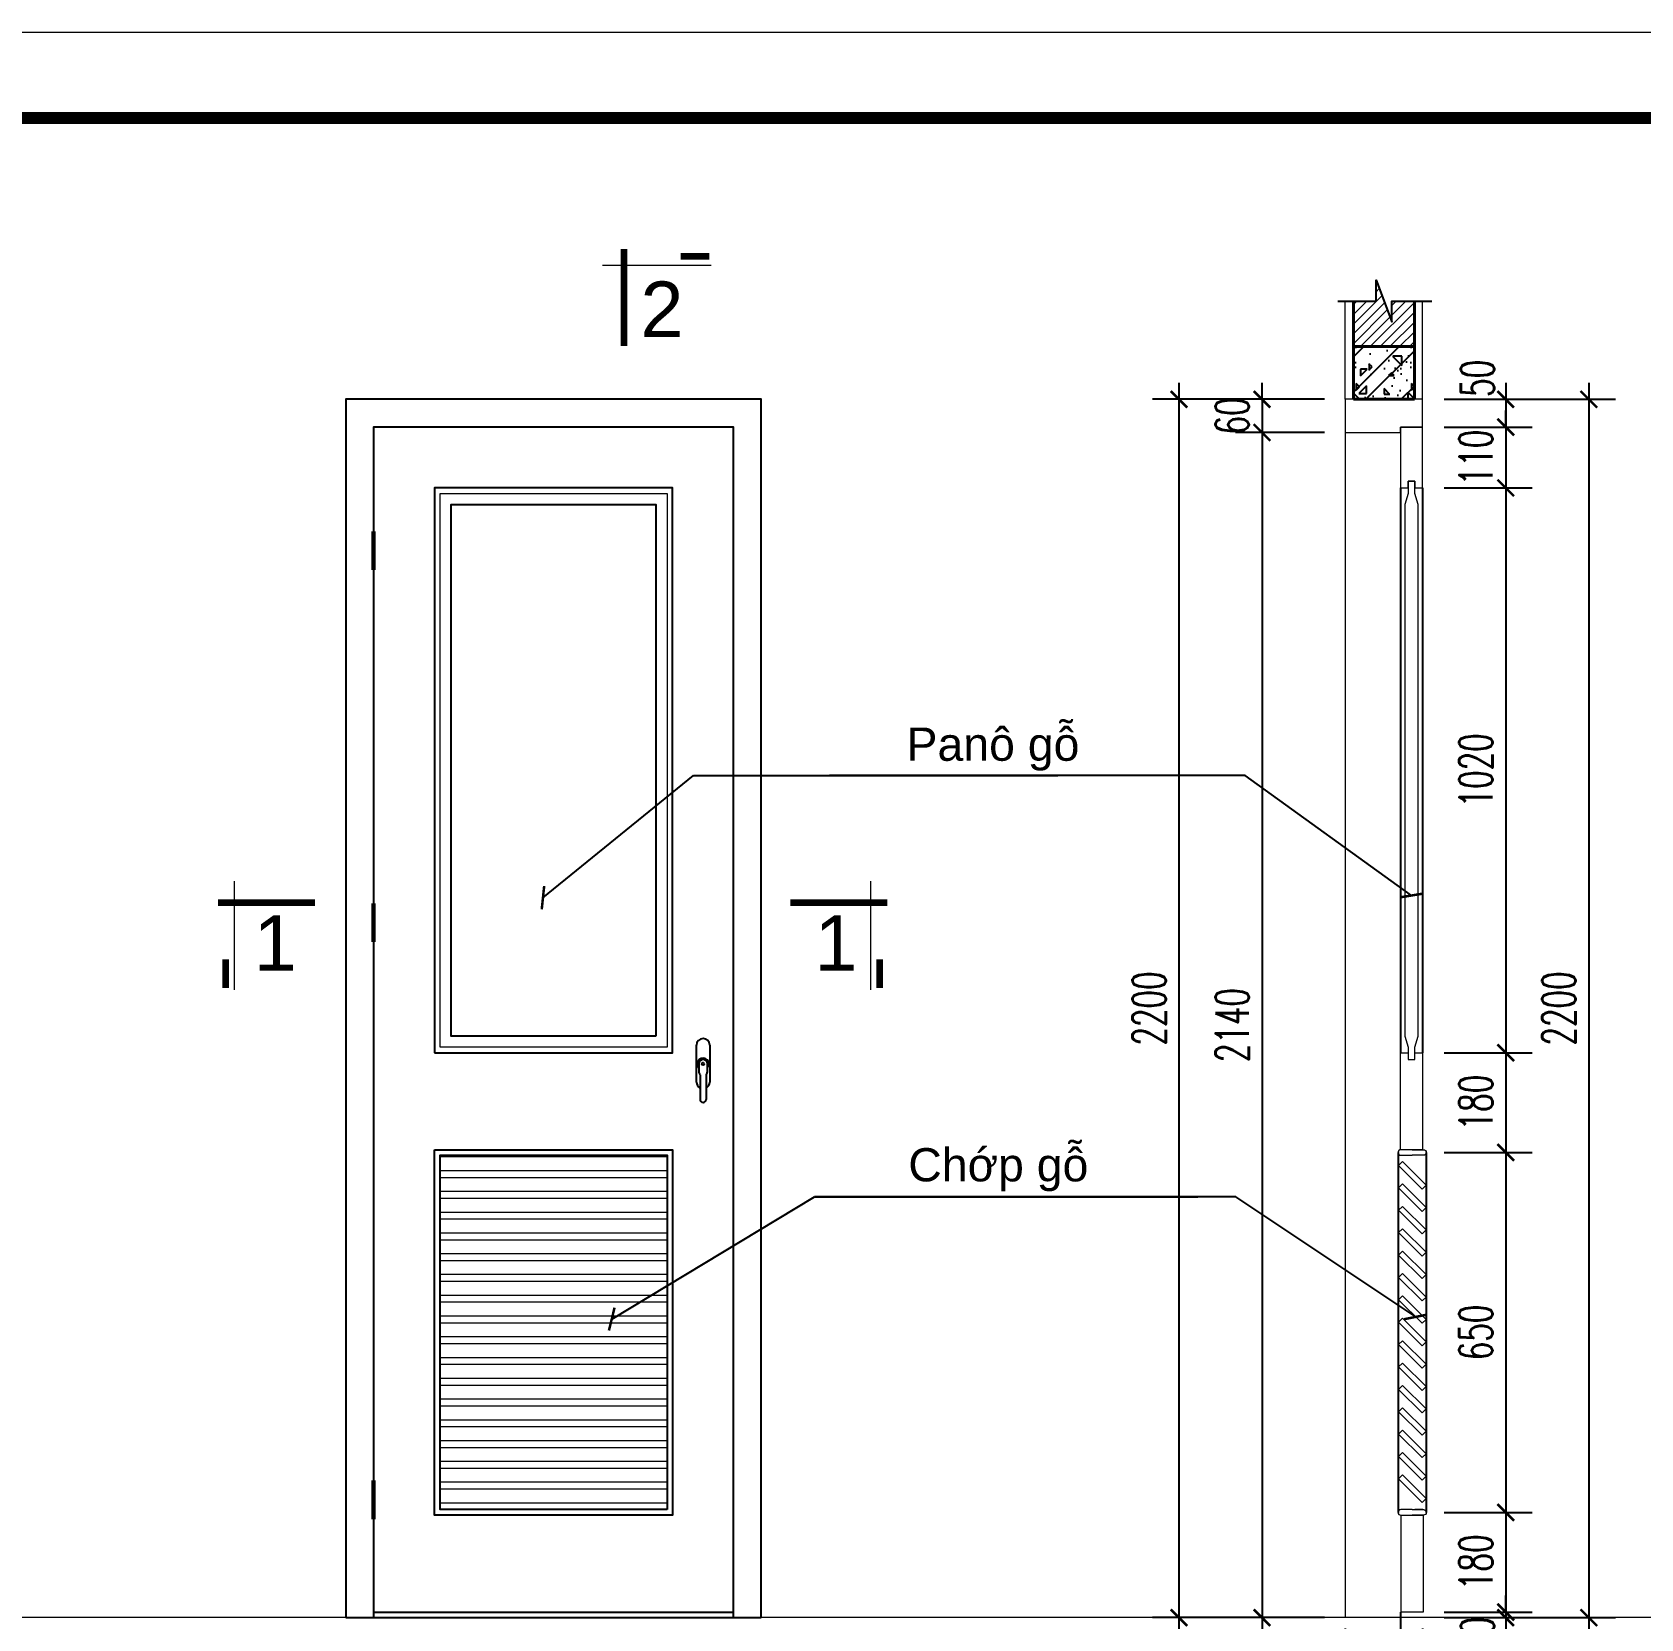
# Model space of a CAD drawing. Header units: millimetres. Extents: x -229618 to 2906, y -178063 to 96806.
# Drawn here: x -12340 to -9435, y -42020 to -39155 of the extents above; entities that cross this region are included whole.
import ezdxf
from ezdxf.enums import TextEntityAlignment as Align

# ---------------------------------------------------------------- set-up
doc = ezdxf.new("R2010")
doc.units = ezdxf.units.MM
doc.header["$LTSCALE"] = 200
doc.header["$MEASUREMENT"] = 0
doc.header["$PDMODE"] = 3
doc.header["$PDSIZE"] = 50
doc.layers.get('0').update_dxf_attribs({"color": 95, "linetype": 'CONTINUOUS'})
doc.layers.get('DEFPOINTS').update_dxf_attribs({"linetype": 'CONTINUOUS'})
for name, color, linetype, lineweight in [('cat', 1, 'CONTINUOUS', 40), ('hatch', 250, 'CONTINUOUS', 5), ('nho', 252, 'CONTINUOUS', 15), ('thay', 7, 'CONTINUOUS', 18)]:
    doc.layers.add(name, color=color, linetype=linetype, lineweight=lineweight)
for name, color, linetype in [('CUA', 145, 'CONTINUOUS'), ('DIM', 251, 'CONTINUOUS'), ('KHUNGTEN', 7, 'CONTINUOUS'), ('NOITHAT', 99, 'CONTINUOUS'), ('TEXT', 33, 'CONTINUOUS')]:
    doc.layers.add(name, color=color, linetype=linetype)
doc.layers.add('in', color=203, linetype='CONTINUOUS', lineweight=5, plot=False)
doc.styles.add('Aria H iso', font='Vharial_0.ttf')
doc.styles.add('Arial iso', font='vnarial_0.ttf')
doc.styles.add('Scale', font='vnsimli.shx', dxfattribs={"width": 0.65, "bigfont": 'bigfont.shx'})
doc.dimstyles.new('Scale', dxfattribs={"dimscale": 75, "dimtxt": 2, "dimasz": 1, "dimexe": 1.6, "dimexo": 0, "dimgap": 0.8, "dimtad": 1, "dimdec": 0, "dimzin": 0, "dimdsep": 46, "dimtxsty": 'Scale', "dimblk": 'ARCHTICK', "dimcen": 0.1, "dimdle": 1, "dimclrd": 256, "dimclre": 256, "dimclrt": 3, "dimadec": 0, "dimazin": 0, "dimtfac": 1, "dimtdec": 0, "dimtix": 1, "dimtmove": 2, "dimatfit": 3, "dimldrblk": 'ARCHTICK', "dimfxl": 0, "dimtolj": 1, "dimtzin": 0, "dimarcsym": 0})

# ---------------------------------------------------------------- blocks, each defined once
blk = doc.blocks.new('KhungA3')
at = {"layer": 'KHUNGTEN', "color": 4, "const_width": 0.724}
blk.add_lwpolyline([(7.542, 8.987), (411.131, 8.987), (411.131, 295.639), (7.542, 295.639)], close=True, dxfattribs=at)
blk = doc.blocks.new('tay nam')
at = {"ltscale": 0.5}
for p, q in [((-7.7, 0), (-7.7, -14.7)), ((7.7, 0), (7.7, -14.7)), ((-7.6, -15.4), (-5.6, -19.3)), ((-5.4, -19.9), (-5.4, -64.4)), ((5.4, -19.9), (5.4, -64.4)), ((7.6, -15.4), (5.6, -19.3))]:
    blk.add_line(p, q, dxfattribs=at)
for points in [[(-12, -7.7), (-12, 33.8)], [(12, 33.8), (12, -32.8)], [(-12, -32.8), (-12, -7.7)]]:
    blk.add_lwpolyline(points, dxfattribs=at)
blk.add_circle((0, 0), 2.19, dxfattribs=at)
for centre, radius, start, end in [((0, 33.8), 12, 0, 180), ((0, 0), 10.4, 318.259, 221.741), ((0, 0), 7.75, 0, 180), ((0, 0), 10.4, 318.259, 131.741), ((-6.2, -14.7), 1.5, 180, 207.1927), ((-6.9, -19.9), 1.5, 0, 27.1927), ((6.9, -19.9), 1.5, 152.8073, 180), ((6.2, -14.7), 1.5, 332.8073, 0), ((0, -32.8), 12, 180, 243.1549), ((0, -32.8), 12, 296.8451, 0), ((0, -64.4), 5.44, 180, 0)]:
    blk.add_arc(centre, radius, start, end, dxfattribs=at)
blk = doc.blocks.new('cactd')
at = {"layer": 'thay', "ltscale": 600}
blk.add_line((-9972, -9225), (2458, -9225), dxfattribs=at)
at = {"layer": 'thay', "ltscale": 600, "const_width": 762}
for points in [[(0, 0), (0, -11114)], [(-9771, -10263), (-6486, -10263)]]:
    blk.add_lwpolyline(points, dxfattribs=at)
at = {"layer": 'TEXT', "style": 'Aria H iso'}
blk.add_attdef('1', text='', height=6350, dxfattribs=at).set_placement((-4149, -4127), align=Align.MIDDLE_CENTER)
blk = doc.blocks.new('cactn')
at = {"layer": 'thay', "ltscale": 600}
blk.add_line((-9225, 9972), (-9225, -2458), dxfattribs=at)
at = {"layer": 'thay', "ltscale": 600, "const_width": 762}
for points in [[(-10263, 9771), (-10263, 6486)], [(0, 0), (-11114, 0)]]:
    blk.add_lwpolyline(points, dxfattribs=at)
at = {"layer": 'TEXT', "style": 'Aria H iso'}
blk.add_attdef('A', text='', height=6350, dxfattribs=at).set_placement((-4573, 4581), align=Align.MIDDLE_CENTER)
blk = doc.blocks.new('_ArchTick')
at = {"color": 0, "linetype": 'ByBlock', "const_width": 0.15}
blk.add_lwpolyline([(-0.5, -0.5), (0.5, 0.5)], dxfattribs=at)
blk = doc.blocks.new('*D462')
at = {"layer": 'DEFPOINTS', "color": 0, "linetype": 'Continuous'}
for p in [(-9790.1, -39817.9), (-9790.1, -39867.9), (-9678.9, -39867.9)]:
    blk.add_point(p, dxfattribs=at)
at = {"layer": 'DIM', "linetype": 'Continuous', "lineweight": -2}
for p, q in [((-9678.9, -39787.9), (-9678.9, -39897.9)), ((-9790.1, -39817.9), (-9630.9, -39817.9)), ((-9790.1, -39867.9), (-9630.9, -39867.9))]:
    blk.add_line(p, q, dxfattribs=at)
at = {"layer": 'DIM', "linetype": 'Continuous', "lineweight": -2, "xscale": 30, "yscale": 30, "zscale": 30}
for p, rotation in [((-9678.9, -39817.9), 90), ((-9678.9, -39867.9), 270)]:
    blk.add_blockref('_ArchTick', p, dxfattribs=dict(at, rotation=rotation))
at = {"layer": 'DIM', "color": 3, "linetype": 'Continuous', "insert": (-9729.9, -39780.1), "char_height": 60, "attachment_point": 5, "rotation": 90, "style": 'Scale'}
blk.add_mtext('\\A1;50', dxfattribs=at)
blk = doc.blocks.new('*D463')
at = {"layer": 'DEFPOINTS', "color": 0, "linetype": 'Continuous'}
for p in [(-9790.1, -39817.9), (-9790.1, -42017.9), (-9528.9, -42017.9)]:
    blk.add_point(p, dxfattribs=at)
at = {"layer": 'DIM', "linetype": 'Continuous', "lineweight": -2}
for p, q in [((-9528.9, -39787.9), (-9528.9, -42047.9)), ((-9790.1, -39817.9), (-9480.9, -39817.9)), ((-9790.1, -42017.9), (-9480.9, -42017.9))]:
    blk.add_line(p, q, dxfattribs=at)
at = {"layer": 'DIM', "linetype": 'Continuous', "lineweight": -2, "xscale": 30, "yscale": 30, "zscale": 30}
for p, rotation in [((-9528.9, -39817.9), 90), ((-9528.9, -42017.9), 270)]:
    blk.add_blockref('_ArchTick', p, dxfattribs=dict(at, rotation=rotation))
at = {"layer": 'DIM', "color": 3, "linetype": 'Continuous', "insert": (-9582.9, -40917.9), "char_height": 60, "attachment_point": 5, "rotation": 90, "style": 'Scale'}
blk.add_mtext('\\A1;2200', dxfattribs=at)
blk = doc.blocks.new('*D464')
at = {"layer": 'DEFPOINTS', "color": 0, "linetype": 'Continuous'}
for p in [(-9790.1, -39867.9), (-9790.1, -39977.9), (-9678.9, -39977.9)]:
    blk.add_point(p, dxfattribs=at)
at = {"layer": 'DIM', "linetype": 'Continuous', "lineweight": -2}
for p, q in [((-9678.9, -39867.9), (-9678.9, -39837.9)), ((-9790.1, -39867.9), (-9630.9, -39867.9)), ((-9678.9, -39867.9), (-9678.9, -39977.9)), ((-9790.1, -39977.9), (-9630.9, -39977.9)), ((-9678.9, -39977.9), (-9678.9, -40007.9))]:
    blk.add_line(p, q, dxfattribs=at)
at = {"layer": 'DIM', "linetype": 'Continuous', "lineweight": -2, "xscale": 30, "yscale": 30, "zscale": 30}
for p, rotation in [((-9678.9, -39867.9), 270), ((-9678.9, -39977.9), 90)]:
    blk.add_blockref('_ArchTick', p, dxfattribs=dict(at, rotation=rotation))
at = {"layer": 'DIM', "color": 3, "linetype": 'Continuous', "insert": (-9732.9, -39922.9), "char_height": 60, "attachment_point": 5, "rotation": 90, "style": 'Scale'}
blk.add_mtext('\\A1;110', dxfattribs=at)
blk = doc.blocks.new('*D465')
at = {"layer": 'DEFPOINTS', "color": 0, "linetype": 'Continuous'}
for p in [(-9790.1, -39977.9), (-9790.1, -40997.9), (-9678.9, -40997.9)]:
    blk.add_point(p, dxfattribs=at)
at = {"layer": 'DIM', "linetype": 'Continuous', "lineweight": -2}
for p, q in [((-9678.9, -39947.9), (-9678.9, -41027.9)), ((-9790.1, -39977.9), (-9630.9, -39977.9)), ((-9790.1, -40997.9), (-9630.9, -40997.9))]:
    blk.add_line(p, q, dxfattribs=at)
at = {"layer": 'DIM', "linetype": 'Continuous', "lineweight": -2, "xscale": 30, "yscale": 30, "zscale": 30}
for p, rotation in [((-9678.9, -39977.9), 90), ((-9678.9, -40997.9), 270)]:
    blk.add_blockref('_ArchTick', p, dxfattribs=dict(at, rotation=rotation))
at = {"layer": 'DIM', "color": 3, "linetype": 'Continuous', "insert": (-9732.9, -40487.9), "char_height": 60, "attachment_point": 5, "rotation": 90, "style": 'Scale'}
blk.add_mtext('\\A1;1020', dxfattribs=at)
blk = doc.blocks.new('*D466')
at = {"layer": 'DEFPOINTS', "color": 0, "linetype": 'Continuous'}
for p in [(-9790.1, -40997.9), (-9790.1, -41177.9), (-9678.9, -41177.9)]:
    blk.add_point(p, dxfattribs=at)
at = {"layer": 'DIM', "linetype": 'Continuous', "lineweight": -2}
for p, q in [((-9678.9, -40967.9), (-9678.9, -41207.9)), ((-9790.1, -40997.9), (-9630.9, -40997.9)), ((-9790.1, -41177.9), (-9630.9, -41177.9))]:
    blk.add_line(p, q, dxfattribs=at)
at = {"layer": 'DIM', "linetype": 'Continuous', "lineweight": -2, "xscale": 30, "yscale": 30, "zscale": 30}
for p, rotation in [((-9678.9, -40997.9), 90), ((-9678.9, -41177.9), 270)]:
    blk.add_blockref('_ArchTick', p, dxfattribs=dict(at, rotation=rotation))
at = {"layer": 'DIM', "color": 3, "linetype": 'Continuous', "insert": (-9732.9, -41087.9), "char_height": 60, "attachment_point": 5, "rotation": 90, "style": 'Scale'}
blk.add_mtext('\\A1;180', dxfattribs=at)
blk = doc.blocks.new('*D467')
at = {"layer": 'DEFPOINTS', "color": 0, "linetype": 'Continuous'}
for p in [(-9790.1, -41177.9), (-9790.1, -41827.9), (-9678.9, -41827.9)]:
    blk.add_point(p, dxfattribs=at)
at = {"layer": 'DIM', "linetype": 'Continuous', "lineweight": -2}
for p, q in [((-9678.9, -41147.9), (-9678.9, -41857.9)), ((-9790.1, -41177.9), (-9630.9, -41177.9)), ((-9790.1, -41827.9), (-9630.9, -41827.9))]:
    blk.add_line(p, q, dxfattribs=at)
at = {"layer": 'DIM', "linetype": 'Continuous', "lineweight": -2, "xscale": 30, "yscale": 30, "zscale": 30}
for p, rotation in [((-9678.9, -41177.9), 90), ((-9678.9, -41827.9), 270)]:
    blk.add_blockref('_ArchTick', p, dxfattribs=dict(at, rotation=rotation))
at = {"layer": 'DIM', "color": 3, "linetype": 'Continuous', "insert": (-9732.9, -41502.9), "char_height": 60, "attachment_point": 5, "rotation": 90, "style": 'Scale'}
blk.add_mtext('\\A1;650', dxfattribs=at)
blk = doc.blocks.new('*D468')
at = {"layer": 'DEFPOINTS', "color": 0, "linetype": 'Continuous'}
for p in [(-9790.1, -41827.9), (-9790.1, -42007.9), (-9678.9, -42007.9)]:
    blk.add_point(p, dxfattribs=at)
at = {"layer": 'DIM', "linetype": 'Continuous', "lineweight": -2}
for p, q in [((-9678.9, -41797.9), (-9678.9, -42037.9)), ((-9790.1, -41827.9), (-9630.9, -41827.9)), ((-9790.1, -42007.9), (-9630.9, -42007.9))]:
    blk.add_line(p, q, dxfattribs=at)
at = {"layer": 'DIM', "linetype": 'Continuous', "lineweight": -2, "xscale": 30, "yscale": 30, "zscale": 30}
for p, rotation in [((-9678.9, -41827.9), 90), ((-9678.9, -42007.9), 270)]:
    blk.add_blockref('_ArchTick', p, dxfattribs=dict(at, rotation=rotation))
at = {"layer": 'DIM', "color": 3, "linetype": 'Continuous', "insert": (-9732.9, -41917.9), "char_height": 60, "attachment_point": 5, "rotation": 90, "style": 'Scale'}
blk.add_mtext('\\A1;180', dxfattribs=at)
blk = doc.blocks.new('*D469')
at = {"layer": 'DEFPOINTS', "color": 0, "linetype": 'Continuous'}
for p in [(-9790.1, -42007.9), (-9790.1, -42017.9), (-9678.9, -42017.9)]:
    blk.add_point(p, dxfattribs=at)
at = {"layer": 'DIM', "linetype": 'Continuous', "lineweight": -2}
for p, q in [((-9678.9, -42007.9), (-9678.9, -41977.9)), ((-9790.1, -42007.9), (-9630.9, -42007.9)), ((-9790.1, -42017.9), (-9630.9, -42017.9)), ((-9678.9, -42007.9), (-9678.9, -42017.9)), ((-9678.9, -42017.9), (-9678.9, -42047.9))]:
    blk.add_line(p, q, dxfattribs=at)
at = {"layer": 'DIM', "linetype": 'Continuous', "lineweight": -2, "xscale": 30, "yscale": 30, "zscale": 30}
for p, rotation in [((-9678.9, -42007.9), 270), ((-9678.9, -42017.9), 90)]:
    blk.add_blockref('_ArchTick', p, dxfattribs=dict(at, rotation=rotation))
at = {"layer": 'DIM', "color": 3, "linetype": 'Continuous', "insert": (-9729.9, -42050), "char_height": 60, "attachment_point": 5, "rotation": 90, "style": 'Scale'}
blk.add_mtext('\\A1;10', dxfattribs=at)
blk = doc.blocks.new('*D470')
at = {"layer": 'DEFPOINTS', "color": 0, "linetype": 'Continuous'}
for p in [(-10006.1, -39817.9), (-10118.9, -39877.9), (-10006.1, -39877.9)]:
    blk.add_point(p, dxfattribs=at)
at = {"layer": 'DIM', "linetype": 'Continuous', "lineweight": -2}
for p, q in [((-10118.9, -39817.9), (-10118.9, -39787.9)), ((-10006.1, -39817.9), (-10166.9, -39817.9)), ((-10118.9, -39817.9), (-10118.9, -39877.9)), ((-10006.1, -39877.9), (-10166.9, -39877.9)), ((-10118.9, -39877.9), (-10118.9, -39907.9))]:
    blk.add_line(p, q, dxfattribs=at)
at = {"layer": 'DIM', "linetype": 'Continuous', "lineweight": -2, "xscale": 30, "yscale": 30, "zscale": 30}
for p, rotation in [((-10118.9, -39817.9), 270), ((-10118.9, -39877.9), 90)]:
    blk.add_blockref('_ArchTick', p, dxfattribs=dict(at, rotation=rotation))
at = {"layer": 'DIM', "color": 3, "linetype": 'Continuous', "insert": (-10172.9, -39847.9), "char_height": 60, "attachment_point": 5, "rotation": 90, "style": 'Scale'}
blk.add_mtext('\\A1;60', dxfattribs=at)
blk = doc.blocks.new('*D471')
at = {"layer": 'DEFPOINTS', "color": 0, "linetype": 'Continuous'}
for p in [(-10006.1, -39817.9), (-10268.9, -42017.9), (-10006.1, -42017.9)]:
    blk.add_point(p, dxfattribs=at)
at = {"layer": 'DIM', "linetype": 'Continuous', "lineweight": -2}
for p, q in [((-10268.9, -39787.9), (-10268.9, -42047.9)), ((-10006.1, -39817.9), (-10316.9, -39817.9)), ((-10006.1, -42017.9), (-10316.9, -42017.9))]:
    blk.add_line(p, q, dxfattribs=at)
at = {"layer": 'DIM', "linetype": 'Continuous', "lineweight": -2, "xscale": 30, "yscale": 30, "zscale": 30}
for p, rotation in [((-10268.9, -39817.9), 90), ((-10268.9, -42017.9), 270)]:
    blk.add_blockref('_ArchTick', p, dxfattribs=dict(at, rotation=rotation))
at = {"layer": 'DIM', "color": 3, "linetype": 'Continuous', "insert": (-10322.9, -40917.9), "char_height": 60, "attachment_point": 5, "rotation": 90, "style": 'Scale'}
blk.add_mtext('\\A1;2200', dxfattribs=at)
blk = doc.blocks.new('*D472')
at = {"layer": 'DEFPOINTS', "color": 0, "linetype": 'Continuous'}
for p in [(-10006.1, -39877.9), (-10118.9, -42017.9), (-10006.1, -42017.9)]:
    blk.add_point(p, dxfattribs=at)
at = {"layer": 'DIM', "linetype": 'Continuous', "lineweight": -2}
for p, q in [((-10118.9, -39847.9), (-10118.9, -42047.9)), ((-10006.1, -39877.9), (-10166.9, -39877.9)), ((-10006.1, -42017.9), (-10166.9, -42017.9))]:
    blk.add_line(p, q, dxfattribs=at)
at = {"layer": 'DIM', "linetype": 'Continuous', "lineweight": -2, "xscale": 30, "yscale": 30, "zscale": 30}
for p, rotation in [((-10118.9, -39877.9), 90), ((-10118.9, -42017.9), 270)]:
    blk.add_blockref('_ArchTick', p, dxfattribs=dict(at, rotation=rotation))
at = {"layer": 'DIM', "color": 3, "linetype": 'Continuous', "insert": (-10172.9, -40947.9), "char_height": 60, "attachment_point": 5, "rotation": 90, "style": 'Scale'}
blk.add_mtext('\\A1;2140', dxfattribs=at)
blk = doc.blocks.new('*D523')
at = {"layer": 'DEFPOINTS', "color": 0, "linetype": 'Continuous'}
for p in [(-9868.8, -42007.9), (-9968.9, -42037.5), (-9868.8, -42167.9)]:
    blk.add_point(p, dxfattribs=at)
at = {"layer": 'DIM', "linetype": 'Continuous', "lineweight": -2}
for p, q in [((-9868.8, -42007.9), (-9868.8, -42215.9)), ((-9968.9, -42037.5), (-9968.9, -42215.9)), ((-9968.9, -42167.9), (-9998.9, -42167.9)), ((-9968.9, -42167.9), (-9868.8, -42167.9)), ((-9868.8, -42167.9), (-9838.8, -42167.9))]:
    blk.add_line(p, q, dxfattribs=at)
at = {"layer": 'DIM', "linetype": 'Continuous', "lineweight": -2, "xscale": 30, "yscale": 30, "zscale": 30}
blk.add_blockref('_ArchTick', (-9968.9, -42167.9), dxfattribs=at)
at = {"layer": 'DIM', "linetype": 'Continuous', "lineweight": -2, "xscale": 30, "yscale": 30, "zscale": 30, "rotation": 180}
blk.add_blockref('_ArchTick', (-9868.8, -42167.9), dxfattribs=at)
at = {"layer": 'DIM', "color": 3, "linetype": 'Continuous', "insert": (-9918.9, -42113.9), "char_height": 60, "attachment_point": 5, "style": 'Scale'}
blk.add_mtext('\\A1;100', dxfattribs=at)
blk = doc.blocks.new('*D525')
at = {"layer": 'DEFPOINTS', "color": 0, "linetype": 'Continuous'}
for p in [(-9868.8, -42007.9), (-9828.9, -42037.5), (-9828.9, -42167.9)]:
    blk.add_point(p, dxfattribs=at)
at = {"layer": 'DIM', "linetype": 'Continuous', "lineweight": -2}
for p, q in [((-9868.8, -42007.9), (-9868.8, -42215.9)), ((-9828.9, -42037.5), (-9828.9, -42215.9)), ((-9868.8, -42167.9), (-9898.8, -42167.9)), ((-9868.8, -42167.9), (-9828.9, -42167.9)), ((-9828.9, -42167.9), (-9798.9, -42167.9))]:
    blk.add_line(p, q, dxfattribs=at)
at = {"layer": 'DIM', "linetype": 'Continuous', "lineweight": -2, "xscale": 30, "yscale": 30, "zscale": 30}
blk.add_blockref('_ArchTick', (-9868.8, -42167.9), dxfattribs=at)
at = {"layer": 'DIM', "linetype": 'Continuous', "lineweight": -2, "xscale": 30, "yscale": 30, "zscale": 30, "rotation": 180}
blk.add_blockref('_ArchTick', (-9828.9, -42167.9), dxfattribs=at)
at = {"layer": 'DIM', "color": 3, "linetype": 'Continuous', "insert": (-9796, -42113.9), "char_height": 60, "attachment_point": 5, "style": 'Scale'}
blk.add_mtext('\\A1;40', dxfattribs=at)

msp = doc.modelspace()

# ---------------------------------------------------------------- hatches: boundary and pattern name
at = {"layer": 'hatch', "linetype": 'Continuous'}
h = msp.add_hatch(dxfattribs=at)
h.set_pattern_fill('ANSI31', color=256, scale=100, style=0)
h.set_pattern_definition([(45, (-74433.181, -45100.446), (-8.8388348, 8.8388348), [])])
h.paths.add_polyline_path([(-9843.9, -39722.6), (-9953.9, -39722.6), (-9953.9, -39640.6), (-9913, -39640.6), (-9913, -39603), (-9884.8, -39678.1), (-9884.8, -39640.6), (-9843.9, -39640.6)])
at = {"layer": 'hatch', "linetype": 'Continuous', "lineweight": -3}
h = msp.add_hatch(dxfattribs=at)
h.set_pattern_fill('BT', color=251, scale=100, style=0)
h.set_pattern_definition([(0, (153377.51, 27826.69), (0, 100), [0, -100]), (0, (153306.86, 27869.93), (0, 100), [0, -100]), (0, (153309.99, 27852.32), (0, 100), [0, -100]), (0, (153345.22, 27860.54), (0, 100), [0, -100]), (0, (153326.23, 27889.3), (0, 100), [0, -100]), (0, (153321.15, 27876.58), (0, 100), [0, -100]), (0, (153330.15, 27897.9), (0, 100), [0, -100]), (0, (153316.25, 27906.32), (0, 100), [0, -100]), (0, (153335.43, 27884.4), (0, 100), [0, -100]), (0, (153303.34, 27884.8), (0, 100), [0, -100]), (0, (153367.33, 27885.19), (0, 100), [0, -100]), (0, (153381.81, 27887.93), (0, 100), [0, -100]), (0, (153374.37, 27877.75), (0, 100), [0, -100]), (0, (153376.53, 27864.06), (0, 100), [0, -100]), (0, (153350.5, 27875.99), (0, 100), [0, -100]), (0, (153349.72, 27848.41), (0, 100), [0, -100]), (0, (153349.72, 27839.8), (0, 100), [0, -100]), (0, (153302.36, 27837.85), (0, 100), [0, -100]), (0, (153341.89, 27849.58), (0, 100), [0, -100]), (0, (153342.28, 27816.33), (0, 100), [0, -100]), (0, (153331.52, 27837.65), (0, 100), [0, -100]), (0, (153332.3, 27827.87), (0, 100), [0, -100]), (0, (153319.39, 27820.63), (0, 100), [0, -100]), (0, (153326.04, 27833.93), (0, 100), [0, -100]), (0, (153321.34, 27838.04), (0, 100), [0, -100]), (45, (153374.204, 27834.97), (0, 100.00003), [8, -133.4214]), (135, (153379.86, 27840.626), (-100.00003, 0), [8, -133.4214]), (270, (153374.2, 27846.28), (100, -2e-14), [11.3137, -88.6863]), (180, (153370.73, 27836.24), (-1e-14, -100), [12, -88]), (270, (153358.73, 27836.24), (100, -2e-14), [12, -88]), (45, (153358.73, 27824.24), (0, 100.00003), [16.9706, -124.4508]), (90, (153333.73, 27843.16), (-100, 6e-15), [16.8, -83.2]), (180, (153333.73, 27859.96), (-1e-14, -100), [16.8, -83.2]), (315, (153316.926, 27859.96), (100.00003, -2e-14), [23.7588, -117.6626]), (135, (153319.495, 27825.18), (-100.00003, 0), [7, -134.4214]), (225, (153314.546, 27830.13), (-1e-14, -100.00003), [7, -134.4214]), (0, (153309.6, 27825.18), (0, 100), [9.8995, -90.1005]), (0, (153356.05, 27892.78), (0, 100), [13.75, -86.25]), (90, (153369.8, 27892.78), (-100, 6e-15), [13.75, -86.25]), (225, (153369.8, 27906.53), (-1e-14, -100.00003), [19.4454, -121.9759]), (270, (153344.48, 27894.77), (100, -2e-14), [12.5, -87.5]), (0, (153344.48, 27882.27), (0, 100), [12.5, -87.5]), (135, (153356.98, 27882.27), (-100.00003, 0), [17.6777, -123.7437]), (45, (153350.84, 27898.624), (0, 100.00003), [8.5, -132.9214]), (135, (153356.85, 27904.635), (-100.00003, 0), [8.5, -132.9214]), (270, (153350.84, 27910.65), (100, -2e-14), [12.0208, -87.9792]), (135, (153311.58, 27891.425), (-100.00003, 0), [14.1421, -127.2792]), (0, (153301.58, 27891.42), (0, 100), [10, -90]), (270, (153301.58, 27901.42), (100, -2e-14), [10, -90]), (45, (153294.21, 27813.864), (-49.497475, 49.497475), []), (45, (153329.21, 27813.864), (-49.497475, 49.497475), [])])
h.paths.add_polyline_path([(-9953.9, -39817.9), (-9953.9, -39722.6), (-9843.9, -39722.6), (-9843.9, -39817.9)])
at = {"layer": 'hatch', "linetype": 'Continuous'}
h = msp.add_hatch(dxfattribs=at)
h.set_pattern_fill('ANSI32', color=256, scale=100, angle=135, style=0)
h.set_pattern_definition([(180, (-11603.347, -41822.934), (-7e-15, -37.5), []), (180, (-11615.847, -41810.434), (-7e-15, -37.5), [])])
h.paths.add_polyline_path([(-11193.3, -41182.9), (-11603.3, -41182.9), (-11603.3, -41822.9), (-11193.3, -41822.9)])

# ---------------------------------------------------------------- linework, layer by layer
msp.add_line((-11773.3, -42017.9), (-11023.3, -42017.9))
at = {"layer": 'cat', "linetype": 'Continuous'}
for p, q in [((-9953.9, -39817.9), (-9953.9, -39640.6)), ((-9843.9, -39817.9), (-9843.9, -39640.6))]:
    msp.add_line(p, q, dxfattribs=at)
at = {"layer": 'cat'}
for p, q in [((-9843.9, -39722.6), (-9953.9, -39722.6)), ((-9843.9, -39817.9), (-9953.9, -39817.9))]:
    msp.add_line(p, q, dxfattribs=at)
at = {"layer": 'CUA'}
for p, q in [((-9868.9, -39977.9), (-9868.9, -40997.9)), ((-9828.9, -39977.9), (-9828.9, -40997.9)), ((-9873.3, -41177.9), (-9873.3, -41827.9)), ((-9822.3, -41178), (-9822.3, -41827.9)), ((-11723.3, -42007.9), (-11073.3, -42007.9))]:
    msp.add_line(p, q, dxfattribs=at)
for points in [[(-11023.3, -42017.9), (-11023.3, -39817.9), (-11773.3, -39817.9), (-11773.3, -42017.9)], [(-11073.3, -42017.9), (-11073.3, -39867.9), (-11723.3, -39867.9), (-11723.3, -42017.9)]]:
    msp.add_lwpolyline(points, dxfattribs=at)
for points in [[(-11613.3, -40997.9), (-11183.3, -40997.9), (-11183.3, -39977.9), (-11613.3, -39977.9)], [(-11213.3, -40967.9), (-11583.3, -40967.9), (-11583.3, -40007.9), (-11213.3, -40007.9)], [(-11613.3, -41172.9), (-11183.3, -41172.9), (-11183.3, -41832.9), (-11613.3, -41832.9)], [(-11193.3, -41822.9), (-11603.3, -41822.9), (-11603.3, -41182.9), (-11193.3, -41182.9)]]:
    msp.add_lwpolyline(points, close=True, dxfattribs=at)
at = {"layer": 'CUA', "const_width": 7.5}
for points in [[(-11723.3, -40126), (-11723.3, -40056)], [(-11723.3, -40797.8), (-11723.3, -40727.8)], [(-11723.3, -41840.1), (-11723.3, -41770.1)]]:
    msp.add_lwpolyline(points, dxfattribs=at)
at = {"layer": 'DIM', "linetype": 'Continuous'}
msp.add_lwpolyline([(-9981.9, -39640.6), (-9913, -39640.6), (-9913, -39603), (-9884.8, -39678.1), (-9884.8, -39640.6), (-9812.3, -39640.6)], dxfattribs=at)
at = {"layer": 'hatch', "linetype": 'Continuous'}
for p, q in [((-9968.9, -39817.9), (-9968.9, -39640.6)), ((-9828.9, -39817.9), (-9828.9, -39640.6))]:
    msp.add_line(p, q, dxfattribs=at)
at = {"layer": 'hatch'}
msp.add_lwpolyline([(-11603.3, -39987.9), (-11193.3, -39987.9), (-11193.3, -40987.9), (-11603.3, -40987.9)], close=True, dxfattribs=at)
at = {"layer": 'in', "linetype": 'Continuous'}
msp.add_lwpolyline([(-20344.3, -39154.9), (-7743, -39154.9), (-7743, -48064.9), (-20344.3, -48064.9)], close=True, dxfattribs=at)
at = {"layer": 'nho', "ltscale": 0.3}
msp.add_line((-9278.3, -42017.9), (-20005.9, -42017.9), dxfattribs=at)
at = {"layer": 'thay'}
msp.add_line((-9968.9, -39877.9), (-9968.9, -42017.9), dxfattribs=at)
at = {"layer": 'thay', "ltscale": 0.5}
for points in [[(-11773.3, -42017.9), (-11023.3, -42017.9), (-11023.3, -39817.9), (-11773.3, -39817.9)], [(-9828.9, -39817.9), (-9968.9, -39817.9), (-9968.9, -39877.9), (-9868.9, -39877.9), (-9868.9, -39867.9), (-9828.9, -39867.9)], [(-9842.9, -41009.9), (-9842.9, -40987.9), (-9836.9, -40967.9), (-9836.9, -40100.4), (-9836.9, -40007.9), (-9842.9, -39987.9), (-9842.9, -39965.9), (-9854.9, -39965.9), (-9854.9, -39987.9), (-9860.9, -40007.9), (-9860.9, -40100.4), (-9860.9, -40967.9), (-9854.9, -40987.9), (-9854.9, -41009.9)], [(-9829.9, -41243.9), (-9872.3, -41201.4), (-9865.3, -41194.4), (-9822.8, -41236.8)], [(-9829.9, -41284.3), (-9872.3, -41241.9), (-9865.3, -41234.8), (-9822.8, -41277.2)], [(-9829.9, -41324.7), (-9872.3, -41282.3), (-9865.3, -41275.2), (-9822.8, -41317.6)], [(-9829.9, -41365.1), (-9872.3, -41322.7), (-9865.3, -41315.6), (-9822.8, -41358.1)], [(-9829.9, -41405.6), (-9872.3, -41363.1), (-9865.3, -41356.1), (-9822.8, -41398.5)], [(-9829.9, -41446), (-9872.3, -41403.6), (-9865.3, -41396.5), (-9822.8, -41438.9)], [(-9829.9, -41486.4), (-9872.3, -41444), (-9865.3, -41436.9), (-9822.8, -41479.3)], [(-9829.9, -41526.8), (-9872.3, -41484.4), (-9865.3, -41477.3), (-9822.8, -41519.8)], [(-9829.9, -41567.3), (-9872.3, -41524.8), (-9865.3, -41517.8), (-9822.8, -41560.2)], [(-9829.9, -41607.7), (-9872.3, -41565.2), (-9865.3, -41558.2), (-9822.8, -41600.6)], [(-9829.9, -41648.1), (-9872.3, -41605.7), (-9865.3, -41598.6), (-9822.8, -41641)], [(-9829.9, -41688.5), (-9872.3, -41646.1), (-9865.3, -41639), (-9822.8, -41681.4)], [(-9829.9, -41728.9), (-9872.3, -41686.5), (-9865.3, -41679.4), (-9822.8, -41721.9)], [(-9829.9, -41769.4), (-9872.3, -41726.9), (-9865.3, -41719.9), (-9822.8, -41762.3)], [(-9829.9, -41809.8), (-9872.3, -41767.4), (-9865.3, -41760.3), (-9822.8, -41802.7)]]:
    msp.add_lwpolyline(points, close=True, dxfattribs=at)
for points in [[(-9842.9, -39977.9), (-9828.9, -39977.9), (-9828.9, -39867.9), (-9868.9, -39867.9), (-9868.9, -39977.9), (-9854.9, -39977.9), (-9854.9, -39965.9), (-9842.9, -39965.9), (-9842.9, -39977.9)], [(-9828.9, -41172.9), (-9828.9, -41172.9), (-9847.9, -41172.9), (-9847.9, -41172.9), (-9868.9, -41172.9), (-9868.9, -40997.9), (-9854.9, -40997.9), (-9854.9, -41009.9), (-9842.9, -41009.9), (-9842.9, -40997.9), (-9828.9, -40997.9), (-9828.9, -41172.9)], [(-9828.8, -41822.9), (-9842.8, -41822.9)], [(-9827.8, -41832.9), (-9827.8, -42007.9), (-9867.8, -42007.9), (-9867.8, -41832.9), (-9827.8, -41832.9)]]:
    msp.add_lwpolyline(points, dxfattribs=at)
for points in [[(-9847.8, -41172.9), (-9868.3, -41172.9, 1), (-9868.3, -41182.9), (-9847.8, -41182.9)], [(-9847.8, -41172.9), (-9827.3, -41172.9, -1), (-9827.3, -41182.9), (-9847.8, -41182.9)], [(-9847.8, -41822.9), (-9868.3, -41822.9, 1), (-9868.3, -41832.9), (-9847.8, -41832.9)], [(-9847.8, -41822.9), (-9868.3, -41822.9, 1), (-9868.3, -41832.9), (-9847.8, -41832.9)], [(-9847.8, -41822.9), (-9827.3, -41822.9, -1), (-9827.3, -41832.9), (-9847.8, -41832.9)]]:
    msp.add_lwpolyline(points, format="xyb", dxfattribs=at)

# ---------------------------------------------------------------- block references
at = {"layer": 'DIM', "linetype": 'Continuous'}
ref = msp.add_blockref('cactd', (-11271, -39721.5), dxfattribs=dict(at, xscale=0.015748031437397, yscale=0.015748031437397, zscale=0.0157480314960628, rotation=180))
ref.add_attrib('1', '2', dxfattribs={"layer": 'TEXT', "height": 100, "style": 'Aria H iso'}).set_placement((-11202.5, -39655.2), align=Align.MIDDLE_CENTER)
ref = msp.add_blockref('cactn', (-11829, -40727), dxfattribs=dict(at, xscale=-0.015748031437397, yscale=0.015748031437397, zscale=0.0157480314960628, rotation=180))
ref.add_attrib('A', '1', dxfattribs={"layer": 'TEXT', "height": 100, "style": 'Aria H iso'}).set_placement((-11901, -40799.5), align=Align.MIDDLE_CENTER)
ref = msp.add_blockref('cactn', (-10970.8, -40727), dxfattribs=dict(at, xscale=0.015748031437397, yscale=0.015748031437397, zscale=0.0157480314960628, rotation=180))
ref.add_attrib('A', '1', dxfattribs={"layer": 'TEXT', "height": 100, "style": 'Aria H iso'}).set_placement((-10888.4, -40799.5), align=Align.MIDDLE_CENTER)
at = {"layer": 'NOITHAT', "linetype": 'Continuous'}
msp.add_blockref('tay nam', (-11128.3, -41017.9), dxfattribs=at)
at = {"layer": 'thay', "xscale": 30, "yscale": 30, "zscale": 30.00000000000013}
msp.add_blockref('KhungA3', (-20232.2, -48179.3), dxfattribs=at)

# ---------------------------------------------------------------- texts
at = {"layer": 'TEXT', "linetype": 'Continuous', "style": 'Arial iso'}
for s, p in [('Pan« gç', (-10760.9, -40470.6)), ('Chíp gç', (-10757.7, -41230.1))]:
    msp.add_text(s, height=60, dxfattribs=at).set_placement(p)

# ---------------------------------------------------------------- dimensions: what is measured, and where the dimension line sits
at = {"layer": 'DIM', "linetype": 'Continuous'}
for base, p1, p2, picture, middle in [((-9678.9, -39867.9), (-9790.1, -39817.9), (-9790.1, -39867.9), '*D462', (-9729.9, -39780.1)), ((-9678.9, -42017.9), (-9790.1, -42007.9), (-9790.1, -42017.9), '*D469', (-9729.9, -42050))]:
    dim = msp.add_linear_dim(base=base, p1=p1, p2=p2, angle=90, dimstyle='Scale', override={"dimscale": 30}, dxfattribs=at)
    dim.commit()
    dim.dimension.update_dxf_attribs({"geometry": picture, "text_midpoint": middle, "dimtype": 160})
for base, p1, p2, picture, middle in [((-10268.9, -42017.9), (-10006.1, -39817.9), (-10006.1, -42017.9), '*D471', (-10322.9, -40917.9)), ((-10118.9, -39877.9), (-10006.1, -39817.9), (-10006.1, -39877.9), '*D470', (-10172.9, -39847.9)), ((-9528.9, -42017.9), (-9790.1, -39817.9), (-9790.1, -42017.9), '*D463', (-9582.9, -40917.9)), ((-10118.9, -42017.9), (-10006.1, -39877.9), (-10006.1, -42017.9), '*D472', (-10172.9, -40947.9)), ((-9678.9, -39977.9), (-9790.1, -39867.9), (-9790.1, -39977.9), '*D464', (-9732.9, -39922.9)), ((-9678.9, -40997.9), (-9790.1, -39977.9), (-9790.1, -40997.9), '*D465', (-9732.9, -40487.9)), ((-9678.9, -41177.9), (-9790.1, -40997.9), (-9790.1, -41177.9), '*D466', (-9732.9, -41087.9)), ((-9678.9, -41827.9), (-9790.1, -41177.9), (-9790.1, -41827.9), '*D467', (-9732.9, -41502.9)), ((-9678.9, -42007.9), (-9790.1, -41827.9), (-9790.1, -42007.9), '*D468', (-9732.9, -41917.9))]:
    dim = msp.add_linear_dim(base=base, p1=p1, p2=p2, angle=90, dimstyle='Scale', override={"dimscale": 30}, dxfattribs=at)
    dim.commit()
    dim.dimension.update_dxf_attribs({"geometry": picture, "text_midpoint": middle})
dim = msp.add_linear_dim(base=(-9868.8, -42167.9), p1=(-9968.9, -42037.5), p2=(-9868.8, -42007.9), dimstyle='Scale', override={"dimscale": 30}, dxfattribs=at)
dim.commit()
dim.dimension.update_dxf_attribs({"geometry": '*D523', "text_midpoint": (-9918.9, -42113.9)})
dim = msp.add_linear_dim(base=(-9828.9, -42167.9), p1=(-9868.8, -42007.9), p2=(-9828.9, -42037.5), dimstyle='Scale', override={"dimscale": 30}, dxfattribs=at)
dim.commit()
dim.dimension.update_dxf_attribs({"geometry": '*D525', "text_midpoint": (-9796, -42113.9), "dimtype": 160})

# ---------------------------------------------------------------- leaders
for points in [[(-11417.4, -40717.9), (-11145.4, -40497.2), (-10487.9, -40497.2)], [(-9849.3, -40713.9), (-10149.5, -40497.2), (-10900.2, -40497.2)], [(-11293.2, -41478.7), (-10926.8, -41258), (-10235, -41258)], [(-9841.5, -41474.8), (-10166.5, -41258), (-10926.8, -41258)]]:
    msp.add_leader(points, dimstyle='Scale', override={"dimscale": 30, "dimgap": 0.7, "dimtad": 0}, dxfattribs=at)

doc.saveas('drawing.dxf')
